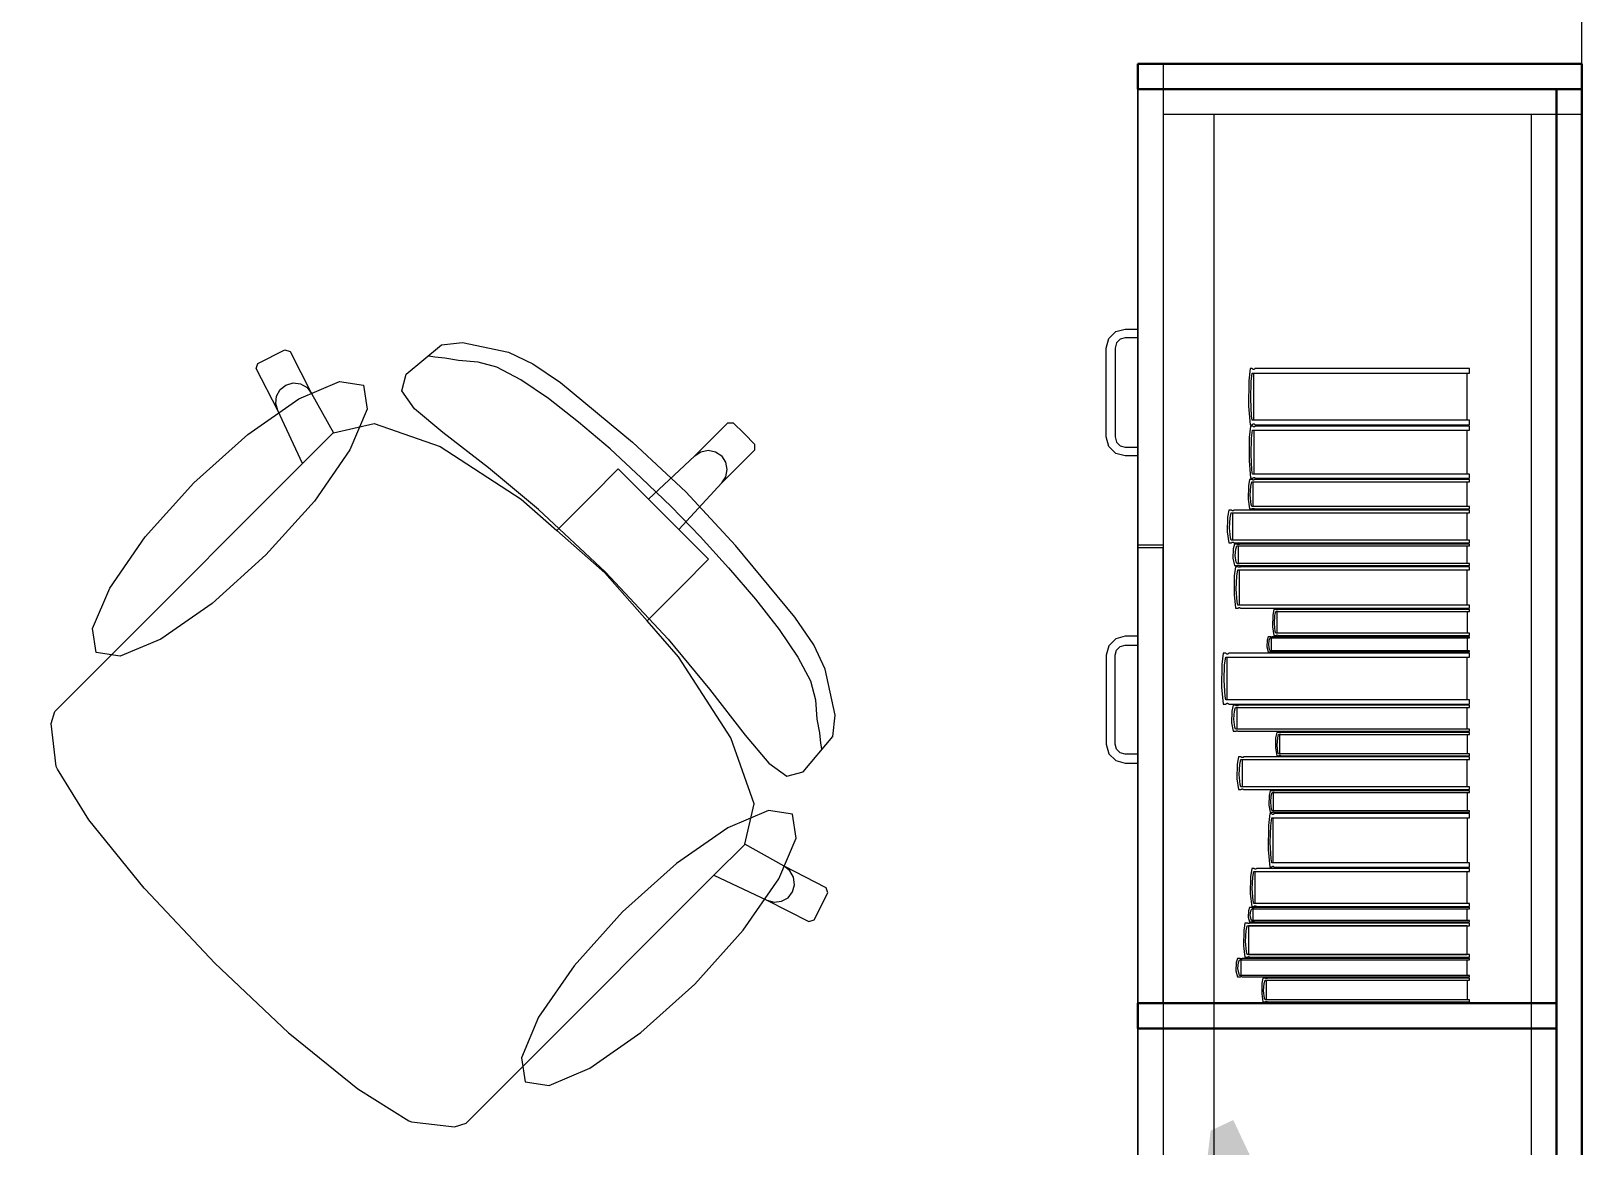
# Model space of a CAD drawing. Header units: inches. Extents: x -19 to 5698, y -728 to 92.
# Drawn here: x 111.298 to 112.52, y 21.608 to 22.486 of the extents above; entities that cross this region are included whole.
import ezdxf

# ---------------------------------------------------------------- set-up
doc = ezdxf.new("R2010")
doc.units = ezdxf.units.IN
doc.header["$MEASUREMENT"] = 0
doc.set_wipeout_variables(frame=1)
for name, pattern in [('CONTINUA', [0]), ('HIDDEN', [0.375, 0.25, -0.125]), ('Wipeout_Contour', [1, 0, -1])]:
    doc.linetypes.add(name, pattern=pattern)
doc.layers.add('00 conduct tomacorr', color=120, linetype='HIDDEN', lineweight=30)
doc.layers.add('00 IE CKTO ILUMINACION', color=3, linetype='Continuous', lineweight=50)
doc.layers.add('02 _ ARQ _ ZON _ Espacio.3D', color=7, linetype='Continuous')
doc.layers.add('Interior - Mobiliario', color=7, linetype='Continuous')

msp = doc.modelspace()

# ---------------------------------------------------------------- linework, layer by layer
at = {"layer": '02 _ ARQ _ ZON _ Espacio.3D', "color": 254, "linetype": 'Continuous', "lineweight": 0, "flags": 128}
msp.add_lwpolyline([(100.8201, 17.4), (112.52, 17.4), (112.52, 29.6999), (100.82, 29.7), (100.82, 27.9653), (102.07, 27.9653), (102.07, 27.7902), (100.82, 27.7902)], close=True, dxfattribs=at)
at = {"layer": 'Interior - Mobiliario', "color": 175, "linetype": 'Continuous', "lineweight": 13}
for p, q in [((112.5, 22.4407), (112.19, 22.4407)), ((112.19, 22.4407), (112.19, 20.9807)), ((112.5, 20.9807), (112.5, 22.4407)), ((112.23, 22.4207), (112.19, 22.4207)), ((112.48, 22.4207), (112.23, 22.4207)), ((112.147, 22.2442), (112.1525, 22.2497)), ((112.1525, 22.2497), (112.16, 22.2517)), ((112.16, 22.2517), (112.17, 22.2517)), ((112.17, 22.2517), (112.17, 22.2447)), ((111.4764, 22.2246), (111.4978, 22.2354)), ((111.4978, 22.2354), (111.5018, 22.2341)), ((111.5932, 22.2161), (111.6211, 22.2392)), ((111.6211, 22.2392), (111.6378, 22.2411)), ((111.6378, 22.2411), (111.674, 22.2334)), ((112.145, 22.2367), (112.147, 22.2442)), ((112.145, 22.1667), (112.145, 22.2367)), ((112.1531, 22.2407), (112.152, 22.2367)), ((112.152, 22.2367), (112.152, 22.1667)), ((112.156, 22.2437), (112.1531, 22.2407)), ((112.16, 22.2447), (112.156, 22.2437)), ((112.17, 22.2447), (112.16, 22.2447)), ((111.4751, 22.2205), (111.4764, 22.2246)), ((111.5018, 22.2341), (111.5188, 22.201)), ((111.6158, 22.2296), (111.6113, 22.2304)), ((111.6238, 22.2288), (111.6158, 22.2296)), ((111.6346, 22.2268), (111.6238, 22.2288)), ((111.65, 22.2256), (111.6346, 22.2268)), ((111.6647, 22.2217), (111.65, 22.2256)), ((111.674, 22.2334), (111.6932, 22.2244)), ((111.6932, 22.2244), (111.7149, 22.2095)), ((111.4921, 22.1874), (111.4751, 22.2205)), ((111.5898, 22.2031), (111.5932, 22.2161)), ((111.6836, 22.2118), (111.6647, 22.2217)), ((111.7054, 22.1969), (111.6836, 22.2118)), ((112.2574, 22.2108), (112.2572, 22.191)), ((112.2584, 22.2205), (112.2574, 22.2108)), ((112.2602, 22.2205), (112.2584, 22.2205)), ((112.2589, 22.1967), (112.2593, 22.2103)), ((112.2593, 22.2103), (112.2601, 22.2169)), ((112.2601, 22.2169), (112.4313, 22.2169)), ((112.2603, 22.2203), (112.2602, 22.2205)), ((112.2606, 22.22), (112.2603, 22.2203)), ((112.2608, 22.2198), (112.2606, 22.22)), ((112.261, 22.2197), (112.2608, 22.2198)), ((112.2613, 22.2197), (112.261, 22.2197)), ((112.261, 22.2169), (112.261, 22.1798)), ((112.2616, 22.2198), (112.2613, 22.2197)), ((112.2618, 22.22), (112.2616, 22.2198)), ((112.262, 22.2202), (112.2618, 22.22)), ((112.2622, 22.2205), (112.262, 22.2202)), ((112.4313, 22.2205), (112.2622, 22.2205)), ((112.4296, 22.1798), (112.4296, 22.2169)), ((112.4313, 22.2169), (112.4313, 22.2205)), ((111.4905, 22.1931), (111.4912, 22.1989)), ((111.4912, 22.1989), (111.494, 22.204)), ((111.494, 22.204), (111.4986, 22.2076)), ((111.4986, 22.2076), (111.5042, 22.2092)), ((111.5042, 22.2092), (111.51, 22.2085)), ((111.51, 22.2085), (111.5152, 22.2056)), ((111.5152, 22.2056), (111.5188, 22.201)), ((111.5188, 22.201), (111.5361, 22.17)), ((111.5998, 22.1888), (111.5898, 22.2031)), ((111.7149, 22.2095), (111.7716, 22.1627)), ((111.4921, 22.1874), (111.4905, 22.1931)), ((111.5117, 22.1457), (111.4921, 22.1874)), ((111.6221, 22.1702), (111.5998, 22.1888)), ((111.7292, 22.1783), (111.7054, 22.1969)), ((112.2572, 22.191), (112.2584, 22.1763)), ((112.2596, 22.1832), (112.2589, 22.1967)), ((111.5361, 22.17), (111.5681, 22.1774)), ((111.5681, 22.1774), (111.62, 22.1591)), ((111.754, 22.1572), (111.7292, 22.1783)), ((111.8207, 22.1518), (111.8468, 22.1779)), ((111.8468, 22.1779), (111.851, 22.1779)), ((111.851, 22.1779), (111.8596, 22.1693)), ((112.2587, 22.1753), (112.2578, 22.1663)), ((112.2584, 22.1763), (112.2602, 22.1763)), ((112.2606, 22.1753), (112.2587, 22.1753)), ((112.2601, 22.1798), (112.2596, 22.1832)), ((112.4313, 22.1798), (112.2601, 22.1798)), ((112.2602, 22.1763), (112.2604, 22.1765)), ((112.2604, 22.1765), (112.2606, 22.1768)), ((112.2606, 22.1768), (112.2609, 22.1769)), ((112.2607, 22.1751), (112.2606, 22.1753)), ((112.2609, 22.1749), (112.2607, 22.1751)), ((112.2609, 22.1769), (112.2611, 22.177)), ((112.2611, 22.1747), (112.2609, 22.1749)), ((112.2611, 22.177), (112.2614, 22.177)), ((112.2614, 22.1746), (112.2611, 22.1747)), ((112.2614, 22.177), (112.2616, 22.1769)), ((112.2616, 22.1746), (112.2614, 22.1746)), ((112.2616, 22.1769), (112.2618, 22.1767)), ((112.2619, 22.1747), (112.2616, 22.1746)), ((112.2618, 22.1767), (112.2621, 22.1764)), ((112.2621, 22.1748), (112.2619, 22.1747)), ((112.2621, 22.1764), (112.2622, 22.1763)), ((112.2624, 22.1751), (112.2621, 22.1748)), ((112.2622, 22.1763), (112.4313, 22.1763)), ((112.2625, 22.1753), (112.2624, 22.1751)), ((112.4313, 22.1753), (112.2625, 22.1753)), ((112.4313, 22.1763), (112.4313, 22.1798)), ((112.4313, 22.172), (112.4313, 22.1753)), ((111.5359, 22.1699), (111.5117, 22.1457)), ((111.5359, 22.1699), (111.5361, 22.17)), ((111.6583, 22.1423), (111.6221, 22.1702)), ((111.7716, 22.1627), (111.8138, 22.1235)), ((111.8681, 22.1608), (111.8596, 22.1693)), ((112.147, 22.1592), (112.145, 22.1667)), ((112.152, 22.1667), (112.1531, 22.1627)), ((112.1531, 22.1627), (112.156, 22.1598)), ((112.2578, 22.1663), (112.2576, 22.1478)), ((112.2592, 22.1532), (112.2596, 22.1658)), ((112.2596, 22.1658), (112.2604, 22.172)), ((112.2604, 22.172), (112.4313, 22.172)), ((112.2613, 22.172), (112.2613, 22.1374)), ((112.4296, 22.1374), (112.4296, 22.172)), ((111.62, 22.1591), (111.6839, 22.1177)), ((111.7786, 22.1346), (111.754, 22.1572)), ((111.7842, 22.1178), (111.8207, 22.1518)), ((111.8207, 22.1518), (111.8256, 22.155)), ((111.8256, 22.155), (111.8313, 22.1562)), ((111.8313, 22.1562), (111.8371, 22.155)), ((111.8371, 22.155), (111.842, 22.1517)), ((111.8452, 22.1468), (111.842, 22.1517)), ((111.8421, 22.1305), (111.8681, 22.1565)), ((111.8681, 22.1565), (111.8681, 22.1608)), ((112.1525, 22.1537), (112.147, 22.1592)), ((112.16, 22.1517), (112.1525, 22.1537)), ((112.156, 22.1598), (112.16, 22.1587)), ((112.16, 22.1587), (112.17, 22.1587)), ((112.17, 22.1517), (112.16, 22.1517)), ((112.17, 22.1587), (112.17, 22.1517)), ((112.2599, 22.1405), (112.2592, 22.1532)), ((111.3638, 21.9978), (111.5117, 22.1457)), ((111.6976, 22.1096), (111.6583, 22.1423)), ((111.7394, 22.1203), (111.7605, 22.1415)), ((111.7605, 22.1415), (111.7842, 22.1178)), ((111.8464, 22.1411), (111.8452, 22.1468)), ((111.8453, 22.1353), (111.8464, 22.1411)), ((112.2576, 22.1478), (112.2587, 22.1341)), ((112.2604, 22.1374), (112.2599, 22.1405)), ((112.4313, 22.1374), (112.2604, 22.1374)), ((112.4313, 22.1341), (112.4313, 22.1374)), ((111.8021, 22.1118), (111.7786, 22.1346)), ((111.8081, 22.0939), (111.8421, 22.1305)), ((111.8421, 22.1305), (111.8453, 22.1353)), ((112.2572, 22.1281), (112.257, 22.1177)), ((112.2581, 22.1331), (112.2572, 22.1281)), ((112.26, 22.1331), (112.2581, 22.1331)), ((112.2586, 22.1207), (112.2591, 22.1278)), ((112.2587, 22.1341), (112.2606, 22.1341)), ((112.2591, 22.1278), (112.2599, 22.1313)), ((112.2599, 22.1313), (112.4313, 22.1313)), ((112.2601, 22.133), (112.26, 22.1331)), ((112.2603, 22.1329), (112.2601, 22.133)), ((112.2606, 22.1328), (112.2603, 22.1329)), ((112.2606, 22.1341), (112.2607, 22.1343)), ((112.2608, 22.1327), (112.2606, 22.1328)), ((112.2607, 22.1343), (112.261, 22.1346)), ((112.2607, 22.1313), (112.2607, 22.1119)), ((112.2611, 22.1327), (112.2608, 22.1327)), ((112.261, 22.1346), (112.2612, 22.1347)), ((112.2613, 22.1328), (112.2611, 22.1327)), ((112.2612, 22.1347), (112.2614, 22.1348)), ((112.2616, 22.1329), (112.2613, 22.1328)), ((112.2614, 22.1348), (112.2617, 22.1348)), ((112.2618, 22.133), (112.2616, 22.1329)), ((112.2617, 22.1348), (112.2619, 22.1347)), ((112.2619, 22.1331), (112.2618, 22.133)), ((112.2619, 22.1347), (112.2622, 22.1345)), ((112.4313, 22.1331), (112.2619, 22.1331)), ((112.2622, 22.1345), (112.2624, 22.1343)), ((112.2624, 22.1343), (112.2625, 22.1341)), ((112.2625, 22.1341), (112.4313, 22.1341)), ((112.4296, 22.1119), (112.4296, 22.1313)), ((112.4313, 22.1313), (112.4313, 22.1331)), ((111.6839, 22.1177), (111.712, 22.0929)), ((111.712, 22.0929), (111.7394, 22.1203)), ((111.7842, 22.1178), (111.7961, 22.1059)), ((111.8529, 22.0813), (111.8138, 22.1235)), ((112.257, 22.1177), (112.2581, 22.11)), ((112.2593, 22.1136), (112.2586, 22.1207)), ((112.2599, 22.1119), (112.2593, 22.1136)), ((111.7503, 22.0601), (111.6976, 22.1096)), ((111.8081, 22.0939), (111.7961, 22.1059)), ((111.8021, 22.1118), (111.8249, 22.0883)), ((112.2406, 22.1034), (112.2404, 22.0919)), ((112.2416, 22.109), (112.2406, 22.1034)), ((112.2437, 22.109), (112.2416, 22.109)), ((112.2422, 22.0952), (112.2427, 22.1031)), ((112.2427, 22.1031), (112.2435, 22.107)), ((112.2435, 22.107), (112.4313, 22.107)), ((112.2438, 22.1089), (112.2437, 22.109)), ((112.244, 22.1088), (112.2438, 22.1089)), ((112.2443, 22.1087), (112.244, 22.1088)), ((112.2446, 22.1086), (112.2443, 22.1087)), ((112.2445, 22.107), (112.2445, 22.0853)), ((112.2449, 22.1086), (112.2446, 22.1086)), ((112.2451, 22.1086), (112.2449, 22.1086)), ((112.2454, 22.1087), (112.2451, 22.1086)), ((112.2456, 22.1089), (112.2454, 22.1087)), ((112.2458, 22.109), (112.2456, 22.1089)), ((112.4313, 22.109), (112.2458, 22.109)), ((112.2581, 22.11), (112.26, 22.11)), ((112.4313, 22.1119), (112.2599, 22.1119)), ((112.26, 22.11), (112.2601, 22.1102)), ((112.2601, 22.1102), (112.2604, 22.1103)), ((112.2604, 22.1103), (112.2606, 22.1104)), ((112.2606, 22.1104), (112.2609, 22.1104)), ((112.2609, 22.1104), (112.2611, 22.1104)), ((112.2611, 22.1104), (112.2614, 22.1104)), ((112.2614, 22.1104), (112.2616, 22.1103)), ((112.2616, 22.1103), (112.2618, 22.1101)), ((112.2618, 22.1101), (112.2619, 22.11)), ((112.2619, 22.11), (112.4313, 22.11)), ((112.4294, 22.0853), (112.4294, 22.107)), ((112.4313, 22.11), (112.4313, 22.1119)), ((112.4313, 22.107), (112.4313, 22.109)), ((111.712, 22.0929), (111.7499, 22.0596)), ((111.8317, 22.0703), (111.8081, 22.0939)), ((111.8249, 22.0883), (111.8474, 22.0637)), ((112.2404, 22.0919), (112.2416, 22.0833)), ((112.243, 22.0873), (112.2422, 22.0952)), ((111.8997, 22.0246), (111.8529, 22.0813)), ((112.17, 22.0817), (112.19, 22.0817)), ((112.17, 22.0797), (112.19, 22.0797)), ((112.2416, 22.0833), (112.2437, 22.0833)), ((112.2435, 22.0853), (112.243, 22.0873)), ((112.4313, 22.0853), (112.2435, 22.0853)), ((112.2437, 22.0833), (112.2438, 22.0834)), ((112.2438, 22.0834), (112.2441, 22.0836)), ((112.2441, 22.0836), (112.2444, 22.0837)), ((112.2444, 22.0837), (112.2446, 22.0837)), ((112.2446, 22.0837), (112.2449, 22.0837)), ((112.2449, 22.0837), (112.2452, 22.0837)), ((112.2452, 22.0786), (112.2449, 22.0711)), ((112.2452, 22.0837), (112.2454, 22.0835)), ((112.2462, 22.0823), (112.2452, 22.0786)), ((112.2454, 22.0835), (112.2457, 22.0834)), ((112.2457, 22.0834), (112.2458, 22.0833)), ((112.2458, 22.0833), (112.4313, 22.0833)), ((112.2482, 22.0823), (112.2462, 22.0823)), ((112.2467, 22.0733), (112.2472, 22.0784)), ((112.2472, 22.0784), (112.248, 22.0809)), ((112.248, 22.0809), (112.4313, 22.0809)), ((112.2483, 22.0822), (112.2482, 22.0823)), ((112.2485, 22.0821), (112.2483, 22.0822)), ((112.2488, 22.082), (112.2485, 22.0821)), ((112.249, 22.082), (112.2488, 22.082)), ((112.2493, 22.082), (112.249, 22.082)), ((112.249, 22.0809), (112.249, 22.0669)), ((112.2496, 22.082), (112.2493, 22.082)), ((112.2498, 22.0821), (112.2496, 22.082)), ((112.2501, 22.0822), (112.2498, 22.0821)), ((112.2502, 22.0823), (112.2501, 22.0822)), ((112.4313, 22.0823), (112.2502, 22.0823)), ((112.4295, 22.0669), (112.4295, 22.0809)), ((112.4313, 22.0833), (112.4313, 22.0853)), ((112.4313, 22.0809), (112.4313, 22.0823)), ((111.8106, 22.0491), (111.8317, 22.0703)), ((111.8474, 22.0637), (111.8686, 22.039)), ((112.2449, 22.0711), (112.2462, 22.0655)), ((112.247, 22.0645), (112.246, 22.0573)), ((112.2462, 22.0655), (112.2482, 22.0655)), ((112.2475, 22.0681), (112.2467, 22.0733)), ((112.249, 22.0645), (112.247, 22.0645)), ((112.248, 22.0669), (112.2475, 22.0681)), ((112.4313, 22.0669), (112.248, 22.0669)), ((112.2482, 22.0655), (112.2483, 22.0656)), ((112.2483, 22.0656), (112.2486, 22.0657)), ((112.2486, 22.0657), (112.2488, 22.0658)), ((112.2488, 22.0658), (112.2491, 22.0658)), ((112.2491, 22.0644), (112.249, 22.0645)), ((112.2491, 22.0658), (112.2494, 22.0658)), ((112.2493, 22.0642), (112.2491, 22.0644)), ((112.2496, 22.0641), (112.2493, 22.0642)), ((112.2494, 22.0658), (112.2496, 22.0658)), ((112.2496, 22.0658), (112.2499, 22.0657)), ((112.2498, 22.064), (112.2496, 22.0641)), ((112.2501, 22.064), (112.2498, 22.064)), ((112.2499, 22.0657), (112.2501, 22.0656)), ((112.2501, 22.0656), (112.2502, 22.0655)), ((112.2504, 22.064), (112.2501, 22.064)), ((112.2502, 22.0655), (112.4313, 22.0655)), ((112.2506, 22.0642), (112.2504, 22.064)), ((112.2509, 22.0643), (112.2506, 22.0642)), ((112.251, 22.0645), (112.2509, 22.0643)), ((112.4313, 22.0645), (112.251, 22.0645)), ((112.4313, 22.0655), (112.4313, 22.0669)), ((112.4313, 22.0619), (112.4313, 22.0645)), ((111.7832, 22.0218), (111.7499, 22.0596)), ((111.7503, 22.0601), (111.7998, 22.0073)), ((112.246, 22.0573), (112.2458, 22.0427)), ((112.2475, 22.0469), (112.248, 22.057)), ((112.248, 22.057), (112.2488, 22.0619)), ((112.2488, 22.0619), (112.4313, 22.0619)), ((112.2498, 22.0619), (112.2498, 22.0343)), ((112.4295, 22.0343), (112.4295, 22.0619)), ((111.7832, 22.0218), (111.8106, 22.0491)), ((112.2458, 22.0427), (112.247, 22.0317)), ((112.2483, 22.0368), (112.2475, 22.0469)), ((111.8686, 22.039), (111.8872, 22.0151)), ((112.247, 22.0317), (112.249, 22.0317)), ((112.2488, 22.0343), (112.2483, 22.0368)), ((112.4313, 22.0343), (112.2488, 22.0343)), ((112.249, 22.0317), (112.2491, 22.0319)), ((112.2491, 22.0319), (112.2494, 22.0321)), ((112.2494, 22.0321), (112.2496, 22.0322)), ((112.2496, 22.0322), (112.2499, 22.0323)), ((112.2499, 22.0323), (112.2502, 22.0323)), ((112.2502, 22.0323), (112.2504, 22.0322)), ((112.2504, 22.0322), (112.2507, 22.032)), ((112.2507, 22.032), (112.2509, 22.0318)), ((112.2509, 22.0318), (112.251, 22.0317)), ((112.251, 22.0317), (112.4313, 22.0317)), ((112.2772, 22.0307), (112.2764, 22.0263)), ((112.2789, 22.0307), (112.2772, 22.0307)), ((112.278, 22.026), (112.2788, 22.0291)), ((112.2788, 22.0291), (112.4313, 22.0291)), ((112.279, 22.0306), (112.2789, 22.0307)), ((112.2792, 22.0305), (112.279, 22.0306)), ((112.2794, 22.0304), (112.2792, 22.0305)), ((112.2796, 22.0304), (112.2794, 22.0304)), ((112.2795, 22.0291), (112.2795, 22.012)), ((112.2798, 22.0304), (112.2796, 22.0304)), ((112.2801, 22.0304), (112.2798, 22.0304)), ((112.2803, 22.0305), (112.2801, 22.0304)), ((112.2805, 22.0306), (112.2803, 22.0305)), ((112.2806, 22.0307), (112.2805, 22.0306)), ((112.4313, 22.0307), (112.2806, 22.0307)), ((112.4298, 22.012), (112.4298, 22.0291)), ((112.4313, 22.0317), (112.4313, 22.0343)), ((112.4313, 22.0291), (112.4313, 22.0307)), ((111.808, 21.9936), (111.7832, 22.0218)), ((111.8872, 22.0151), (111.902, 21.9933)), ((111.9146, 22.0029), (111.8997, 22.0246)), ((112.2764, 22.0263), (112.2762, 22.0171)), ((112.2762, 22.0171), (112.2772, 22.0103)), ((112.2777, 22.0198), (112.278, 22.026)), ((112.2783, 22.0135), (112.2777, 22.0198)), ((111.7998, 22.0073), (111.8325, 21.968)), ((111.9236, 21.9837), (111.9146, 22.0029)), ((112.1525, 22.0077), (112.147, 22.0022)), ((112.16, 22.0097), (112.1525, 22.0077)), ((112.156, 22.0017), (112.16, 22.0027)), ((112.17, 22.0097), (112.16, 22.0097)), ((112.16, 22.0027), (112.17, 22.0027)), ((112.17, 22.0027), (112.17, 22.0097)), ((112.2718, 22.0067), (112.2716, 22.0013)), ((112.2727, 22.0093), (112.2718, 22.0067)), ((112.2744, 22.0093), (112.2727, 22.0093)), ((112.2732, 22.0029), (112.2736, 22.0066)), ((112.2738, 21.9992), (112.2732, 22.0029)), ((112.2736, 22.0066), (112.2743, 22.0084)), ((112.2743, 22.0084), (112.4313, 22.0084)), ((112.2745, 22.0093), (112.2744, 22.0093)), ((112.2747, 22.0092), (112.2745, 22.0093)), ((112.2749, 22.0092), (112.2747, 22.0092)), ((112.2752, 22.0091), (112.2749, 22.0092)), ((112.2751, 22.0084), (112.2751, 21.9983)), ((112.2754, 22.0091), (112.2752, 22.0091)), ((112.2756, 22.0092), (112.2754, 22.0091)), ((112.2758, 22.0092), (112.2756, 22.0092)), ((112.2761, 22.0093), (112.2758, 22.0092)), ((112.2762, 22.0093), (112.2761, 22.0093)), ((112.4313, 22.0093), (112.2762, 22.0093)), ((112.2772, 22.0103), (112.2789, 22.0103)), ((112.2788, 22.012), (112.2783, 22.0135)), ((112.4313, 22.012), (112.2788, 22.012)), ((112.2789, 22.0103), (112.279, 22.0105)), ((112.279, 22.0105), (112.2792, 22.0106)), ((112.2792, 22.0106), (112.2794, 22.0106)), ((112.2794, 22.0106), (112.2797, 22.0107)), ((112.2797, 22.0107), (112.2799, 22.0107)), ((112.2799, 22.0107), (112.2801, 22.0106)), ((112.2801, 22.0106), (112.2803, 22.0105)), ((112.2803, 22.0105), (112.2805, 22.0104)), ((112.2805, 22.0104), (112.2806, 22.0103)), ((112.2806, 22.0103), (112.4313, 22.0103)), ((112.4297, 21.9983), (112.4297, 22.0084)), ((112.4313, 22.0103), (112.4313, 22.012)), ((112.4313, 22.0084), (112.4313, 22.0093)), ((111.3383, 21.9723), (111.3638, 21.9978)), ((111.8493, 21.9298), (111.808, 21.9936)), ((111.902, 21.9933), (111.912, 21.9745)), ((112.147, 22.0022), (112.145, 21.9947)), ((112.145, 21.9947), (112.145, 21.9247)), ((112.152, 21.9947), (112.1531, 21.9987)), ((112.152, 21.9247), (112.152, 21.9947)), ((112.1531, 21.9987), (112.156, 22.0017)), ((112.2373, 21.9963), (112.2363, 21.9875)), ((112.2394, 21.9963), (112.2373, 21.9963)), ((112.2384, 21.9871), (112.2393, 21.9931)), ((112.2393, 21.9931), (112.4313, 21.9931)), ((112.2395, 21.9961), (112.2394, 21.9963)), ((112.2398, 21.9959), (112.2395, 21.9961)), ((112.24, 21.9957), (112.2398, 21.9959)), ((112.2403, 21.9956), (112.24, 21.9957)), ((112.2402, 21.9931), (112.2402, 21.9595)), ((112.2406, 21.9956), (112.2403, 21.9956)), ((112.2409, 21.9957), (112.2406, 21.9956)), ((112.2412, 21.9959), (112.2409, 21.9957)), ((112.2414, 21.9961), (112.2412, 21.9959)), ((112.2416, 21.9963), (112.2414, 21.9961)), ((112.4313, 21.9963), (112.2416, 21.9963)), ((112.2716, 22.0013), (112.2727, 21.9973)), ((112.2727, 21.9973), (112.2744, 21.9973)), ((112.2743, 21.9983), (112.2738, 21.9992)), ((112.4313, 21.9983), (112.2743, 21.9983)), ((112.2744, 21.9973), (112.2746, 21.9974)), ((112.2746, 21.9974), (112.2748, 21.9974)), ((112.2748, 21.9974), (112.275, 21.9975)), ((112.275, 21.9975), (112.2752, 21.9975)), ((112.2752, 21.9975), (112.2754, 21.9975)), ((112.2754, 21.9975), (112.2757, 21.9975)), ((112.2757, 21.9975), (112.2759, 21.9974)), ((112.2759, 21.9974), (112.2761, 21.9974)), ((112.2761, 21.9974), (112.2762, 21.9973)), ((112.2762, 21.9973), (112.4313, 21.9973)), ((112.4294, 21.9595), (112.4294, 21.9931)), ((112.4313, 21.9973), (112.4313, 21.9983)), ((112.4313, 21.9931), (112.4313, 21.9963)), ((111.9314, 21.9476), (111.9236, 21.9837)), ((112.2363, 21.9875), (112.236, 21.9696)), ((112.2379, 21.9748), (112.2384, 21.9871)), ((111.3164, 21.9504), (111.3383, 21.9723)), ((111.8325, 21.968), (111.8604, 21.9318)), ((111.912, 21.9745), (111.9159, 21.9597)), ((112.236, 21.9696), (112.2373, 21.9563)), ((112.2387, 21.9625), (112.2379, 21.9748)), ((111.9159, 21.9597), (111.917, 21.9443)), ((112.2373, 21.9563), (112.2394, 21.9563)), ((112.2393, 21.9595), (112.2387, 21.9625)), ((112.4313, 21.9595), (112.2393, 21.9595)), ((112.2394, 21.9563), (112.2396, 21.9565)), ((112.2396, 21.9565), (112.2398, 21.9567)), ((112.2398, 21.9567), (112.2401, 21.9568)), ((112.2401, 21.9568), (112.2404, 21.9569)), ((112.2404, 21.9569), (112.2407, 21.9569)), ((112.2407, 21.9569), (112.241, 21.9568)), ((112.241, 21.9568), (112.2412, 21.9566)), ((112.2412, 21.9566), (112.2415, 21.9564)), ((112.2415, 21.9564), (112.2416, 21.9563)), ((112.2416, 21.9563), (112.4313, 21.9563)), ((112.2451, 21.9553), (112.2441, 21.9508)), ((112.2471, 21.9553), (112.2451, 21.9553)), ((112.2461, 21.9506), (112.247, 21.9536)), ((112.247, 21.9536), (112.4313, 21.9536)), ((112.2472, 21.9552), (112.2471, 21.9553)), ((112.2475, 21.955), (112.2472, 21.9552)), ((112.2477, 21.955), (112.2475, 21.955)), ((112.248, 21.9549), (112.2477, 21.955)), ((112.2479, 21.9536), (112.2479, 21.9364)), ((112.2483, 21.9549), (112.248, 21.9549)), ((112.2485, 21.9549), (112.2483, 21.9549)), ((112.2488, 21.955), (112.2485, 21.9549)), ((112.249, 21.9551), (112.2488, 21.955)), ((112.2492, 21.9553), (112.249, 21.9551)), ((112.4313, 21.9553), (112.2492, 21.9553)), ((112.4295, 21.9364), (112.4295, 21.9536)), ((112.4313, 21.9563), (112.4313, 21.9595)), ((112.4313, 21.9536), (112.4313, 21.9553)), ((111.3135, 21.9411), (111.3164, 21.9504)), ((111.917, 21.9443), (111.9191, 21.9336)), ((111.9295, 21.9308), (111.9314, 21.9476)), ((112.2441, 21.9508), (112.2438, 21.9416)), ((112.2438, 21.9416), (112.2451, 21.9348)), ((112.2456, 21.9443), (112.2461, 21.9506)), ((112.2464, 21.938), (112.2456, 21.9443)), ((111.3175, 21.9071), (111.3135, 21.9411)), ((111.8676, 21.8778), (111.8493, 21.9298)), ((111.8604, 21.9318), (111.8791, 21.9096)), ((111.9063, 21.903), (111.9295, 21.9308)), ((111.9191, 21.9336), (111.9198, 21.9255)), ((112.2451, 21.9348), (112.2471, 21.9348)), ((112.247, 21.9364), (112.2464, 21.938)), ((112.4313, 21.9364), (112.247, 21.9364)), ((112.2471, 21.9348), (112.2473, 21.9349)), ((112.2473, 21.9349), (112.2475, 21.935)), ((112.2475, 21.935), (112.2478, 21.9351)), ((112.2478, 21.9351), (112.248, 21.9351)), ((112.248, 21.9351), (112.2483, 21.9351)), ((112.2483, 21.9351), (112.2486, 21.9351)), ((112.2486, 21.9351), (112.2488, 21.935)), ((112.2488, 21.935), (112.2491, 21.9349)), ((112.2491, 21.9349), (112.2492, 21.9348)), ((112.2492, 21.9348), (112.4313, 21.9348)), ((112.2785, 21.9298), (112.2784, 21.9217)), ((112.2794, 21.9338), (112.2785, 21.9298)), ((112.281, 21.9338), (112.2794, 21.9338)), ((112.2798, 21.924), (112.2802, 21.9296)), ((112.2802, 21.9296), (112.2809, 21.9323)), ((112.2809, 21.9323), (112.4313, 21.9323)), ((112.2811, 21.9337), (112.281, 21.9338)), ((112.2813, 21.9336), (112.2811, 21.9337)), ((112.2815, 21.9335), (112.2813, 21.9336)), ((112.2817, 21.9335), (112.2815, 21.9335)), ((112.282, 21.9335), (112.2817, 21.9335)), ((112.2817, 21.9323), (112.2817, 21.9171)), ((112.2822, 21.9335), (112.282, 21.9335)), ((112.2824, 21.9336), (112.2822, 21.9335)), ((112.2826, 21.9337), (112.2824, 21.9336)), ((112.2827, 21.9338), (112.2826, 21.9337)), ((112.4313, 21.9338), (112.2827, 21.9338)), ((112.4298, 21.9171), (112.4298, 21.9323)), ((112.4313, 21.9348), (112.4313, 21.9364)), ((112.4313, 21.9323), (112.4313, 21.9338)), ((111.9198, 21.9255), (111.9206, 21.921)), ((112.145, 21.9247), (112.147, 21.9172)), ((112.147, 21.9172), (112.1525, 21.9117)), ((112.1531, 21.9207), (112.152, 21.9247)), ((112.156, 21.9178), (112.1531, 21.9207)), ((112.16, 21.9167), (112.156, 21.9178)), ((112.2784, 21.9217), (112.2794, 21.9156)), ((112.2804, 21.9184), (112.2798, 21.924)), ((112.2809, 21.9171), (112.2804, 21.9184)), ((112.4313, 21.9171), (112.2809, 21.9171)), ((112.4313, 21.9156), (112.4313, 21.9171)), ((111.3184, 21.905), (111.3175, 21.9071)), ((111.3433, 21.865), (111.3184, 21.905)), ((111.8791, 21.9096), (111.8934, 21.8995)), ((112.1525, 21.9117), (112.16, 21.9097)), ((112.17, 21.9167), (112.16, 21.9167)), ((112.16, 21.9097), (112.17, 21.9097)), ((112.17, 21.9097), (112.17, 21.9167)), ((112.2483, 21.909), (112.2481, 21.8975)), ((112.2493, 21.9146), (112.2483, 21.909)), ((112.2513, 21.9146), (112.2493, 21.9146)), ((112.2499, 21.9008), (112.2503, 21.9087)), ((112.2503, 21.9087), (112.2512, 21.9126)), ((112.2512, 21.9126), (112.4313, 21.9126)), ((112.2514, 21.9145), (112.2513, 21.9146)), ((112.2517, 21.9144), (112.2514, 21.9145)), ((112.2519, 21.9142), (112.2517, 21.9144)), ((112.2522, 21.9142), (112.2519, 21.9142)), ((112.2521, 21.9126), (112.2521, 21.891)), ((112.2524, 21.9142), (112.2522, 21.9142)), ((112.2527, 21.9142), (112.2524, 21.9142)), ((112.253, 21.9143), (112.2527, 21.9142)), ((112.2532, 21.9145), (112.253, 21.9143)), ((112.2533, 21.9146), (112.2532, 21.9145)), ((112.4313, 21.9146), (112.2533, 21.9146)), ((112.2794, 21.9156), (112.281, 21.9156)), ((112.281, 21.9156), (112.2812, 21.9157)), ((112.2812, 21.9157), (112.2814, 21.9158)), ((112.2814, 21.9158), (112.2816, 21.9159)), ((112.2816, 21.9159), (112.2818, 21.9159)), ((112.2818, 21.9159), (112.282, 21.9159)), ((112.282, 21.9159), (112.2822, 21.9159)), ((112.2822, 21.9159), (112.2824, 21.9158)), ((112.2824, 21.9158), (112.2826, 21.9157)), ((112.2826, 21.9157), (112.2827, 21.9156)), ((112.2827, 21.9156), (112.4313, 21.9156)), ((112.4295, 21.891), (112.4295, 21.9126)), ((112.4313, 21.9126), (112.4313, 21.9146)), ((111.8934, 21.8995), (111.9063, 21.903)), ((112.2481, 21.8975), (112.2493, 21.889)), ((112.2506, 21.893), (112.2499, 21.9008)), ((112.2512, 21.891), (112.2506, 21.893)), ((112.2493, 21.889), (112.2513, 21.889)), ((112.4313, 21.891), (112.2512, 21.891)), ((112.2513, 21.889), (112.2515, 21.8891)), ((112.2515, 21.8891), (112.2517, 21.8892)), ((112.2517, 21.8892), (112.252, 21.8893)), ((112.252, 21.8893), (112.2522, 21.8894)), ((112.2522, 21.8894), (112.2525, 21.8894)), ((112.2525, 21.8894), (112.2528, 21.8893)), ((112.2528, 21.8893), (112.253, 21.8892)), ((112.253, 21.8892), (112.2532, 21.8891)), ((112.2532, 21.8891), (112.2533, 21.889)), ((112.2533, 21.889), (112.4313, 21.889)), ((112.2734, 21.8842), (112.2732, 21.8766)), ((112.2743, 21.888), (112.2734, 21.8842)), ((112.276, 21.888), (112.2743, 21.888)), ((112.2747, 21.8788), (112.2751, 21.8841)), ((112.2751, 21.8841), (112.2758, 21.8866)), ((112.2758, 21.8866), (112.4313, 21.8866)), ((112.2761, 21.8879), (112.276, 21.888)), ((112.2763, 21.8878), (112.2761, 21.8879)), ((112.2765, 21.8877), (112.2763, 21.8878)), ((112.2767, 21.8877), (112.2765, 21.8877)), ((112.2766, 21.8866), (112.2766, 21.8723)), ((112.2769, 21.8877), (112.2767, 21.8877)), ((112.2772, 21.8877), (112.2769, 21.8877)), ((112.2774, 21.8878), (112.2772, 21.8877)), ((112.2776, 21.8879), (112.2774, 21.8878)), ((112.2777, 21.888), (112.2776, 21.8879)), ((112.4313, 21.888), (112.2777, 21.888)), ((112.4298, 21.8723), (112.4298, 21.8866)), ((112.4313, 21.889), (112.4313, 21.891)), ((112.4313, 21.8866), (112.4313, 21.888)), ((111.8602, 21.8459), (111.8676, 21.8778)), ((112.2739, 21.87), (112.273, 21.8607)), ((112.2732, 21.8766), (112.2743, 21.871)), ((112.2756, 21.87), (112.2739, 21.87)), ((112.2743, 21.871), (112.276, 21.871)), ((112.2754, 21.8736), (112.2747, 21.8788)), ((112.2758, 21.8723), (112.2754, 21.8736)), ((112.2757, 21.8698), (112.2756, 21.87)), ((112.2759, 21.8696), (112.2757, 21.8698)), ((112.4313, 21.8723), (112.2758, 21.8723)), ((112.2761, 21.8694), (112.2759, 21.8696)), ((112.276, 21.871), (112.2761, 21.8711)), ((112.2761, 21.8711), (112.2763, 21.8712)), ((112.2763, 21.8693), (112.2761, 21.8694)), ((112.2763, 21.8712), (112.2765, 21.8712)), ((112.2766, 21.8693), (112.2763, 21.8693)), ((112.2765, 21.8712), (112.2768, 21.8713)), ((112.2768, 21.8693), (112.2766, 21.8693)), ((112.2768, 21.8713), (112.277, 21.8713)), ((112.277, 21.8695), (112.2768, 21.8693)), ((112.277, 21.8713), (112.2772, 21.8712)), ((112.2772, 21.8697), (112.277, 21.8695)), ((112.2772, 21.8712), (112.2774, 21.8711)), ((112.2773, 21.87), (112.2772, 21.8697)), ((112.4313, 21.87), (112.2773, 21.87)), ((112.2774, 21.8711), (112.2776, 21.871)), ((112.2776, 21.871), (112.2777, 21.871)), ((112.2777, 21.871), (112.4313, 21.871)), ((112.4313, 21.871), (112.4313, 21.8723)), ((112.4313, 21.8666), (112.4313, 21.87)), ((111.3869, 21.8113), (111.3433, 21.865)), ((112.273, 21.8607), (112.2728, 21.8418)), ((112.2743, 21.8473), (112.2747, 21.8603)), ((112.2747, 21.8603), (112.2755, 21.8666)), ((112.2755, 21.8666), (112.4313, 21.8666)), ((112.2763, 21.8666), (112.2763, 21.8312)), ((112.4298, 21.8312), (112.4298, 21.8666)), ((111.8602, 21.8457), (111.8359, 21.8214)), ((111.8602, 21.8457), (111.8602, 21.8459)), ((111.8912, 21.8286), (111.8602, 21.8459)), ((112.275, 21.8344), (112.2743, 21.8473)), ((112.2728, 21.8418), (112.2739, 21.8278)), ((112.2755, 21.8312), (112.275, 21.8344)), ((111.6881, 21.6736), (111.8359, 21.8214)), ((111.8359, 21.8214), (111.8777, 21.8019)), ((111.8958, 21.8249), (111.8912, 21.8286)), ((111.9243, 21.8116), (111.8912, 21.8286)), ((111.8987, 21.8198), (111.8958, 21.8249)), ((111.8994, 21.814), (111.8987, 21.8198)), ((112.2588, 21.8202), (112.2586, 21.8069)), ((112.2597, 21.8268), (112.2588, 21.8202)), ((112.2616, 21.8268), (112.2597, 21.8268)), ((112.2602, 21.8107), (112.2607, 21.8199)), ((112.2607, 21.8199), (112.2614, 21.8244)), ((112.2614, 21.8244), (112.4313, 21.8244)), ((112.2617, 21.8267), (112.2616, 21.8268)), ((112.2619, 21.8265), (112.2617, 21.8267)), ((112.2621, 21.8264), (112.2619, 21.8265)), ((112.2624, 21.8263), (112.2621, 21.8264)), ((112.2623, 21.8244), (112.2623, 21.7993)), ((112.2626, 21.8263), (112.2624, 21.8263)), ((112.2629, 21.8263), (112.2626, 21.8263)), ((112.2631, 21.8264), (112.2629, 21.8263)), ((112.2634, 21.8266), (112.2631, 21.8264)), ((112.2635, 21.8268), (112.2634, 21.8266)), ((112.4313, 21.8268), (112.2635, 21.8268)), ((112.2739, 21.8278), (112.2756, 21.8278)), ((112.4313, 21.8312), (112.2755, 21.8312)), ((112.2756, 21.8278), (112.2757, 21.828)), ((112.2757, 21.828), (112.2759, 21.8282)), ((112.2759, 21.8282), (112.2762, 21.8284)), ((112.2762, 21.8284), (112.2764, 21.8285)), ((112.2764, 21.8285), (112.2766, 21.8285)), ((112.2766, 21.8285), (112.2768, 21.8284)), ((112.2768, 21.8284), (112.2771, 21.8282)), ((112.2771, 21.8282), (112.2773, 21.8279)), ((112.2773, 21.8279), (112.2773, 21.8278)), ((112.2773, 21.8278), (112.4313, 21.8278)), ((112.4296, 21.7993), (112.4296, 21.8244)), ((112.4313, 21.8278), (112.4313, 21.8312)), ((112.4313, 21.8244), (112.4313, 21.8268)), ((111.3876, 21.8105), (111.3869, 21.8113)), ((111.4424, 21.7521), (111.3876, 21.8105)), ((111.8943, 21.8037), (111.8979, 21.8083)), ((111.8979, 21.8083), (111.8994, 21.814)), ((111.9148, 21.7862), (111.9256, 21.8075)), ((111.9256, 21.8075), (111.9243, 21.8116)), ((112.2586, 21.8069), (112.2597, 21.7969)), ((112.2609, 21.8016), (112.2602, 21.8107)), ((111.8777, 21.8019), (111.8833, 21.8002)), ((111.8777, 21.8019), (111.9108, 21.7849)), ((111.8833, 21.8002), (111.8892, 21.8009)), ((111.8892, 21.8009), (111.8943, 21.8037)), ((112.2581, 21.7959), (112.2571, 21.7935)), ((112.2599, 21.7959), (112.2581, 21.7959)), ((112.259, 21.7934), (112.2598, 21.7951)), ((112.2597, 21.7969), (112.2616, 21.7969)), ((112.2598, 21.7951), (112.4313, 21.7951)), ((112.26, 21.7959), (112.2599, 21.7959)), ((112.2603, 21.7958), (112.26, 21.7959)), ((112.2605, 21.7958), (112.2603, 21.7958)), ((112.2607, 21.7958), (112.2605, 21.7958)), ((112.261, 21.7958), (112.2607, 21.7958)), ((112.2607, 21.7951), (112.2607, 21.7857)), ((112.2614, 21.7993), (112.2609, 21.8016)), ((112.2613, 21.7958), (112.261, 21.7958)), ((112.2615, 21.7958), (112.2613, 21.7958)), ((112.4313, 21.7993), (112.2614, 21.7993)), ((112.2617, 21.7959), (112.2615, 21.7958)), ((112.2616, 21.7969), (112.2617, 21.7971)), ((112.2617, 21.7971), (112.262, 21.7973)), ((112.2619, 21.7959), (112.2617, 21.7959)), ((112.4313, 21.7959), (112.2619, 21.7959)), ((112.262, 21.7973), (112.2622, 21.7974)), ((112.2622, 21.7974), (112.2624, 21.7974)), ((112.2624, 21.7974), (112.2627, 21.7974)), ((112.2627, 21.7974), (112.2629, 21.7974)), ((112.2629, 21.7974), (112.2632, 21.7972)), ((112.2632, 21.7972), (112.2634, 21.7971)), ((112.2634, 21.7971), (112.2635, 21.7969)), ((112.2635, 21.7969), (112.4313, 21.7969)), ((112.4296, 21.7857), (112.4296, 21.7951)), ((112.4313, 21.7969), (112.4313, 21.7993)), ((112.4313, 21.7951), (112.4313, 21.7959)), ((111.9108, 21.7849), (111.9148, 21.7862)), ((112.2544, 21.7838), (112.2534, 21.7779)), ((112.2563, 21.7838), (112.2544, 21.7838)), ((112.2564, 21.7837), (112.2563, 21.7838)), ((112.2567, 21.7836), (112.2564, 21.7837)), ((112.2569, 21.7834), (112.2567, 21.7836)), ((112.2571, 21.7935), (112.2569, 21.7885)), ((112.2569, 21.7885), (112.2581, 21.7848)), ((112.2572, 21.7834), (112.2569, 21.7834)), ((112.2574, 21.7834), (112.2572, 21.7834)), ((112.2577, 21.7834), (112.2574, 21.7834)), ((112.2579, 21.7835), (112.2577, 21.7834)), ((112.2581, 21.7837), (112.2579, 21.7835)), ((112.2581, 21.7848), (112.2599, 21.7848)), ((112.2583, 21.7838), (112.2581, 21.7837)), ((112.4313, 21.7838), (112.2583, 21.7838)), ((112.2586, 21.79), (112.259, 21.7934)), ((112.2593, 21.7866), (112.2586, 21.79)), ((112.2598, 21.7857), (112.2593, 21.7866)), ((112.4313, 21.7857), (112.2598, 21.7857)), ((112.2599, 21.7848), (112.2601, 21.7849)), ((112.2601, 21.7849), (112.2603, 21.785)), ((112.2603, 21.785), (112.2605, 21.785)), ((112.2605, 21.785), (112.2608, 21.785)), ((112.2608, 21.785), (112.2611, 21.785)), ((112.2611, 21.785), (112.2613, 21.785)), ((112.2613, 21.785), (112.2615, 21.7849)), ((112.2615, 21.7849), (112.2618, 21.7849)), ((112.2618, 21.7849), (112.2619, 21.7848)), ((112.2619, 21.7848), (112.4313, 21.7848)), ((112.4313, 21.7848), (112.4313, 21.7857)), ((112.4313, 21.7817), (112.4313, 21.7838)), ((112.2534, 21.7779), (112.2532, 21.7659)), ((112.2549, 21.7694), (112.2554, 21.7776)), ((112.2554, 21.7776), (112.2562, 21.7817)), ((112.2562, 21.7817), (112.4313, 21.7817)), ((112.4296, 21.7817), (112.2571, 21.7817)), ((112.2571, 21.7817), (112.2571, 21.7591)), ((112.4296, 21.7591), (112.4296, 21.7817)), ((112.2532, 21.7659), (112.2544, 21.7569)), ((112.2557, 21.7611), (112.2549, 21.7694)), ((112.2562, 21.7591), (112.2557, 21.7611)), ((112.4313, 21.7591), (112.2562, 21.7591)), ((112.2571, 21.7591), (112.4296, 21.7591)), ((112.4313, 21.7569), (112.4313, 21.7591)), ((111.4424, 21.7521), (111.5007, 21.6973)), ((112.2474, 21.7527), (112.2472, 21.7462)), ((112.2472, 21.7462), (112.2484, 21.7414)), ((112.2484, 21.7559), (112.2474, 21.7527)), ((112.2504, 21.7559), (112.2484, 21.7559)), ((112.2489, 21.7481), (112.2494, 21.7526)), ((112.2497, 21.7436), (112.2489, 21.7481)), ((112.2494, 21.7526), (112.2502, 21.7547)), ((112.2502, 21.7547), (112.4313, 21.7547)), ((112.2505, 21.7558), (112.2504, 21.7559)), ((112.2507, 21.7558), (112.2505, 21.7558)), ((112.251, 21.7557), (112.2507, 21.7558)), ((112.2512, 21.7557), (112.251, 21.7557)), ((112.2511, 21.7547), (112.2511, 21.7425)), ((112.2515, 21.7557), (112.2512, 21.7557)), ((112.2518, 21.7557), (112.2515, 21.7557)), ((112.252, 21.7557), (112.2518, 21.7557)), ((112.2523, 21.7558), (112.252, 21.7557)), ((112.2524, 21.7559), (112.2523, 21.7558)), ((112.4313, 21.7559), (112.2524, 21.7559)), ((112.2544, 21.7569), (112.2563, 21.7569)), ((112.2563, 21.7569), (112.2565, 21.757)), ((112.2565, 21.757), (112.2567, 21.7572)), ((112.2567, 21.7572), (112.257, 21.7573)), ((112.257, 21.7573), (112.2572, 21.7574)), ((112.2572, 21.7574), (112.2575, 21.7573)), ((112.2575, 21.7573), (112.2577, 21.7573)), ((112.2577, 21.7573), (112.258, 21.7572)), ((112.258, 21.7572), (112.2582, 21.757)), ((112.2582, 21.757), (112.2583, 21.7569)), ((112.2583, 21.7569), (112.4313, 21.7569)), ((112.4295, 21.7425), (112.4295, 21.7547)), ((112.4313, 21.7547), (112.4313, 21.7559)), ((112.2484, 21.7414), (112.2504, 21.7414)), ((112.2502, 21.7425), (112.2497, 21.7436)), ((112.4313, 21.7425), (112.2502, 21.7425)), ((112.2504, 21.7414), (112.2505, 21.7415)), ((112.2505, 21.7415), (112.2508, 21.7415)), ((112.2508, 21.7415), (112.251, 21.7416)), ((112.251, 21.7416), (112.2513, 21.7416)), ((112.2513, 21.7416), (112.2516, 21.7416)), ((112.2516, 21.7416), (112.2518, 21.7416)), ((112.2518, 21.7416), (112.2521, 21.7415)), ((112.2521, 21.7415), (112.2523, 21.7414)), ((112.2523, 21.7414), (112.2524, 21.7414)), ((112.2524, 21.7414), (112.4313, 21.7414)), ((112.2678, 21.7363), (112.2676, 21.728)), ((112.2686, 21.7404), (112.2678, 21.7363)), ((112.2704, 21.7404), (112.2686, 21.7404)), ((112.2691, 21.7304), (112.2695, 21.7361)), ((112.2695, 21.7361), (112.2703, 21.7389)), ((112.2703, 21.7389), (112.4313, 21.7389)), ((112.2705, 21.7403), (112.2704, 21.7404)), ((112.2707, 21.7402), (112.2705, 21.7403)), ((112.2709, 21.7401), (112.2707, 21.7402)), ((112.2712, 21.7401), (112.2709, 21.7401)), ((112.2714, 21.7401), (112.2712, 21.7401)), ((112.2716, 21.7401), (112.2714, 21.7401)), ((112.2719, 21.7402), (112.2716, 21.7401)), ((112.2721, 21.7403), (112.2719, 21.7402)), ((112.2722, 21.7404), (112.2721, 21.7403)), ((112.4313, 21.7404), (112.2722, 21.7404)), ((112.4313, 21.7414), (112.4313, 21.7425)), ((112.4313, 21.7389), (112.4313, 21.7404)), ((111.5007, 21.6973), (111.5016, 21.6966)), ((111.5016, 21.6966), (111.5552, 21.6531)), ((111.6626, 21.6481), (111.6881, 21.6736)), ((111.5552, 21.6531), (111.5953, 21.6281)), ((111.6406, 21.6261), (111.6626, 21.6481)), ((111.5953, 21.6281), (111.5974, 21.6272)), ((111.5974, 21.6272), (111.6313, 21.6232)), ((111.6313, 21.6232), (111.6406, 21.6261))]:
    msp.add_line(p, q, dxfattribs=at)
at = {"layer": 'Interior - Mobiliario', "color": 175, "linetype": 'Continuous', "lineweight": 13, "flags": 128}
for points in [[(111.4259, 22.1306), (111.4684, 22.1687), (111.5087, 22.1968), (111.5408, 22.2104), (111.5597, 22.2075), (111.5626, 22.1886), (111.549, 22.1565), (111.521, 22.1161), (111.4828, 22.0737), (111.4403, 22.0355), (111.4, 22.0075), (111.3679, 21.9939), (111.349, 21.9968), (111.3461, 22.0157), (111.3597, 22.0477), (111.3877, 22.0881)], [(111.8208, 21.7356), (111.859, 21.7781), (111.887, 21.8185), (111.9006, 21.8506), (111.8977, 21.8695), (111.8788, 21.8724), (111.8468, 21.8587), (111.8064, 21.8307), (111.7639, 21.7926), (111.7258, 21.7501), (111.6977, 21.7097), (111.6841, 21.6777), (111.687, 21.6587), (111.7059, 21.6559), (111.738, 21.6695), (111.7783, 21.6975)]]:
    msp.add_lwpolyline(points, close=True, dxfattribs=at)

# ---------------------------------------------------------------- texts
at = {"layer": '00 IE CKTO ILUMINACION', "color": 4, "linetype": 'CONTINUA', "lineweight": 15}
msp.add_text('C-4', height=0.15962, rotation=25.2293, dxfattribs=at).set_placement((112.0264, 21.3491, -0.0003))

# ---------------------------------------------------------------- next in the draw order: wipeouts: each hides what was drawn before it
at = {"color": 254, "linetype": 'Wipeout_Contour', "lineweight": 0, "ltscale": 3296.720593}
msp.add_wipeout([(112.17, 21.7207), (112.17, 21.7007), (112.5, 21.7007), (112.5, 21.7207)], dxfattribs=at).dxf.layer = 'Interior - Mobiliario'

# ---------------------------------------------------------------- next in the draw order: linework, layer by layer
at = {"layer": 'Interior - Mobiliario', "color": 175, "linetype": 'Continuous', "lineweight": 13}
for p, q in [((112.19, 22.4207), (112.19, 21.0007)), ((112.23, 21.0007), (112.23, 22.4207)), ((112.48, 22.4207), (112.48, 21.0007)), ((112.17, 21.7207), (112.17, 22.0797)), ((112.19, 21.7207), (112.19, 22.0797)), ((112.2711, 21.7389), (112.2711, 21.7232)), ((112.4297, 21.7232), (112.4297, 21.7389)), ((112.2676, 21.728), (112.2686, 21.7217)), ((112.2686, 21.7217), (112.2704, 21.7217)), ((112.2698, 21.7246), (112.2691, 21.7304)), ((112.2703, 21.7232), (112.2698, 21.7246)), ((112.4313, 21.7232), (112.2703, 21.7232)), ((112.2704, 21.7217), (112.2706, 21.7218)), ((112.2706, 21.7218), (112.2708, 21.7219)), ((112.2708, 21.7219), (112.271, 21.722)), ((112.271, 21.722), (112.2712, 21.722)), ((112.2712, 21.722), (112.2715, 21.722)), ((112.2715, 21.722), (112.2717, 21.722)), ((112.2717, 21.722), (112.2719, 21.7219)), ((112.2719, 21.7219), (112.2721, 21.7218)), ((112.2721, 21.7218), (112.2722, 21.7217)), ((112.2722, 21.7217), (112.4313, 21.7217)), ((112.4313, 21.7217), (112.4313, 21.7232)), ((112.5, 21.7207), (112.17, 21.7207)), ((112.17, 21.7207), (112.17, 21.7007)), ((112.17, 21.7207), (112.17, 21.7007)), ((112.17, 21.7207), (112.19, 21.7207)), ((112.5, 21.7007), (112.5, 21.7207)), ((112.17, 21.7007), (112.5, 21.7007)), ((112.17, 21.7007), (112.17, 21.3417)), ((112.17, 21.7007), (112.19, 21.7007)), ((112.19, 21.7007), (112.19, 21.3417))]:
    msp.add_line(p, q, dxfattribs=at)
at = {"layer": 'Interior - Mobiliario', "color": 175, "linetype": 'Continuous', "lineweight": 30}
for p, q in [((112.17, 21.7207), (112.5, 21.7207)), ((112.17, 21.7007), (112.17, 21.7207)), ((112.5, 21.7007), (112.5, 21.7207)), ((112.17, 21.7007), (112.5, 21.7007))]:
    msp.add_line(p, q, dxfattribs=at)

# ---------------------------------------------------------------- next in the draw order: wipeouts: each hides what was drawn before it
at = {"color": 254, "linetype": 'Wipeout_Contour', "lineweight": 0, "ltscale": 3297.421606}
msp.add_wipeout([(112.5, 22.4407), (112.5, 20.9807), (112.52, 20.9807), (112.52, 22.4407)], dxfattribs=at).dxf.layer = 'Interior - Mobiliario'

# ---------------------------------------------------------------- next in the draw order: linework, layer by layer
at = {"layer": '00 conduct tomacorr'}
msp.add_arc((111.2112, 23.0861, -0.0003), 2.2067, 260.333, 330.3419, dxfattribs=at)
at = {"layer": 'Interior - Mobiliario', "color": 175, "linetype": 'Continuous', "lineweight": 30}
for p, q in [((112.5, 22.4407), (112.52, 22.4407)), ((112.5, 20.9807), (112.5, 22.4407)), ((112.52, 20.9807), (112.52, 22.4407))]:
    msp.add_line(p, q, dxfattribs=at)
at = {"layer": 'Interior - Mobiliario', "color": 175, "linetype": 'Continuous', "lineweight": 13}
for p, q in [((112.52, 22.4407), (112.5, 22.4407)), ((112.5, 22.4407), (112.5, 20.9807)), ((112.52, 20.9807), (112.52, 22.4407)), ((112.52, 22.4207), (112.48, 22.4207)), ((112.52, 21.0007), (112.52, 22.4207)), ((112.5, 21.7207), (112.17, 21.7207)), ((112.5, 21.7007), (112.5, 21.7207)), ((112.17, 21.7007), (112.5, 21.7007))]:
    msp.add_line(p, q, dxfattribs=at)

# ---------------------------------------------------------------- next in the draw order: wipeouts: each hides what was drawn before it
at = {"color": 254, "linetype": 'Wipeout_Contour', "lineweight": 0, "ltscale": 3296.839878}
msp.add_wipeout([(112.17, 22.4607), (112.17, 22.4407), (112.52, 22.4407), (112.52, 22.4607)], dxfattribs=at).dxf.layer = 'Interior - Mobiliario'

# ---------------------------------------------------------------- next in the draw order: linework, layer by layer
at = {"layer": 'Interior - Mobiliario', "color": 175, "linetype": 'Continuous', "lineweight": 30}
for p, q in [((112.17, 22.4607), (112.52, 22.4607)), ((112.17, 22.4407), (112.17, 22.4607)), ((112.52, 22.4407), (112.52, 22.4607)), ((112.17, 22.4407), (112.52, 22.4407))]:
    msp.add_line(p, q, dxfattribs=at)
at = {"layer": 'Interior - Mobiliario', "color": 175, "linetype": 'Continuous', "lineweight": 13}
for p, q in [((112.52, 22.4607), (112.17, 22.4607)), ((112.17, 22.4607), (112.17, 22.4407)), ((112.17, 22.4607), (112.52, 22.4607)), ((112.17, 20.9607), (112.17, 22.4607)), ((112.52, 22.4607), (112.19, 22.4607)), ((112.19, 22.4607), (112.19, 22.4207)), ((112.52, 22.4407), (112.52, 22.4607)), ((112.52, 22.4207), (112.52, 22.4607)), ((112.52, 22.4607), (112.52, 20.9607)), ((112.17, 22.4407), (112.52, 22.4407)), ((112.52, 22.4407), (112.17, 22.4407)), ((112.17, 22.4407), (112.17, 20.9807)), ((112.5, 22.4407), (112.17, 22.4407)), ((112.17, 22.4407), (112.17, 20.9807)), ((112.17, 22.4407), (112.17, 22.0817)), ((112.17, 22.4407), (112.19, 22.4407)), ((112.5, 22.4407), (112.19, 22.4407)), ((112.19, 22.4407), (112.19, 20.9807)), ((112.5, 22.4407), (112.19, 22.4407)), ((112.19, 22.4407), (112.19, 20.9807)), ((112.19, 22.4407), (112.19, 22.0817)), ((112.5, 20.9807), (112.5, 22.4407)), ((112.5, 20.9807), (112.5, 22.4407)), ((112.5, 20.9807), (112.5, 22.4407)), ((112.52, 20.9807), (112.52, 22.4407))]:
    msp.add_line(p, q, dxfattribs=at)

doc.saveas('drawing.dxf')
